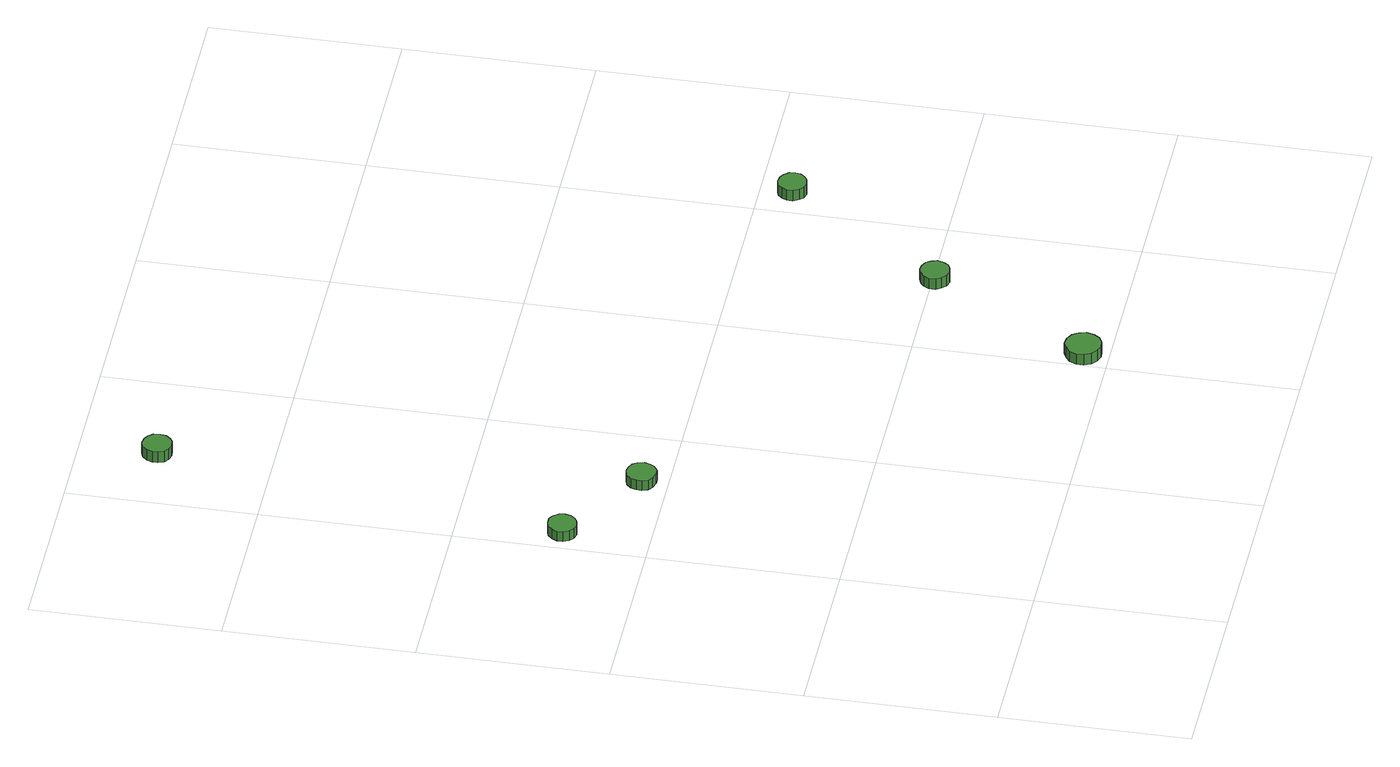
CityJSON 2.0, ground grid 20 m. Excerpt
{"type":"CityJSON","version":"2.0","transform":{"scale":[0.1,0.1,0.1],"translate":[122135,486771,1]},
"CityObjects":{
"tree1":{"type":"SolitaryVegetationObject","attributes":{"function":"something"},"geometry":[{"type":"MultiSurface","lod":"1","boundaries":[[[0,1,2,3,4,5,6,7,8,9,10,11,12,13,14]],[[15,16,17,18,19,20,21,22,23,24,25,26,27,28,29]],[[0,29,28,1]],[[1,28,27,2]],[[2,27,26,3]],[[3,26,25,4]],[[4,25,24,5]],[[5,24,23,6]],[[6,23,22,7]],[[7,22,21,8]],[[8,21,20,9]],[[9,20,19,10]],[[10,19,18,11]],[[11,18,17,12]],[[12,17,16,13]],[[13,16,15,14]],[[14,15,29,0]]]}]},
"tree2":{"type":"SolitaryVegetationObject","attributes":{"function":"something"},"geometry":[{"type":"MultiSurface","lod":"1","boundaries":[[[30,31,32,33,34,35,36,37,38,39,40,41,42,43,44]],[[45,46,47,48,49,50,51,52,53,54,55,56,57,58,59]],[[30,59,58,31]],[[31,58,57,32]],[[32,57,56,33]],[[33,56,55,34]],[[34,55,54,35]],[[35,54,53,36]],[[36,53,52,37]],[[37,52,51,38]],[[38,51,50,39]],[[39,50,49,40]],[[40,49,48,41]],[[41,48,47,42]],[[42,47,46,43]],[[43,46,45,44]],[[44,45,59,30]]]}]},
"tree3":{"type":"SolitaryVegetationObject","attributes":{"function":"something"},"geometry":[{"type":"MultiSurface","lod":"1","boundaries":[[[60,61,62,63,64,65,66,67,68,69,70,71,72,73,74]],[[75,76,77,78,79,80,81,82,83,84,85,86,87,88,89]],[[60,89,88,61]],[[61,88,87,62]],[[62,87,86,63]],[[63,86,85,64]],[[64,85,84,65]],[[65,84,83,66]],[[66,83,82,67]],[[67,82,81,68]],[[68,81,80,69]],[[69,80,79,70]],[[70,79,78,71]],[[71,78,77,72]],[[72,77,76,73]],[[73,76,75,74]],[[74,75,89,60]]]}]},
"tree4":{"type":"SolitaryVegetationObject","attributes":{"function":"something"},"geometry":[{"type":"MultiSurface","lod":"1","boundaries":[[[90,91,92,93,94,95,96,97,98,99,100,101,102,103,104]],[[105,106,107,108,109,110,111,112,113,114,115,116,117,118,119]],[[90,119,118,91]],[[91,118,117,92]],[[92,117,116,93]],[[93,116,115,94]],[[94,115,114,95]],[[95,114,113,96]],[[96,113,112,97]],[[97,112,111,98]],[[98,111,110,99]],[[99,110,109,100]],[[100,109,108,101]],[[101,108,107,102]],[[102,107,106,103]],[[103,106,105,104]],[[104,105,119,90]]]}]},
"tree5":{"type":"SolitaryVegetationObject","attributes":{"function":"something"},"geometry":[{"type":"MultiSurface","lod":"1","boundaries":[[[120,121,122,123,124,125,126,127,128,129,130,131,132,133,134]],[[135,136,137,138,139,140,141,142,143,144,145,146,147,148,149]],[[120,149,148,121]],[[121,148,147,122]],[[122,147,146,123]],[[123,146,145,124]],[[124,145,144,125]],[[125,144,143,126]],[[126,143,142,127]],[[127,142,141,128]],[[128,141,140,129]],[[129,140,139,130]],[[130,139,138,131]],[[131,138,137,132]],[[132,137,136,133]],[[133,136,135,134]],[[134,135,149,120]]]}]},
"tree6":{"type":"SolitaryVegetationObject","attributes":{"function":"something"},"geometry":[{"type":"MultiSurface","lod":"1","boundaries":[[[150,151,152,153,154,155,156,157,158,159,160,161,162,163,164]],[[165,166,167,168,169,170,171,172,173,174,175,176,177,178,179]],[[150,179,178,151]],[[151,178,177,152]],[[152,177,176,153]],[[153,176,175,154]],[[154,175,174,155]],[[155,174,173,156]],[[156,173,172,157]],[[157,172,171,158]],[[158,171,170,159]],[[159,170,169,160]],[[160,169,168,161]],[[161,168,167,162]],[[162,167,166,163]],[[163,166,165,164]],[[164,165,179,150]]]}]}
},
"vertices":[
[36,490,17],[35,496,17],[31,502,17],[26,505,17],[19,505,17],[13,503,17],[9,499,17],[6,493,17],[6,487,17],[9,481,17],[13,477,17],[19,475,17],[26,476,17],[31,479,17],[35,484,17],[35,484,5],[31,479,5],[26,476,5],[19,475,5],[13,477,5],[9,481,5],[6,487,5],[6,493,5],[9,499,5],[13,503,5],[19,505,5],[26,505,5],[31,502,5],[35,496,5],[36,490,5],
[138,427,16],[136,434,16],[133,439,16],[127,442,16],[121,443,16],[114,441,16],[109,436,16],[107,430,16],[107,424,16],[109,418,16],[114,414,16],[121,412,16],[127,412,16],[133,416,16],[136,421,16],[136,421,4],[133,416,4],[127,412,4],[121,412,4],[114,414,4],[109,418,4],[107,424,4],[107,430,4],[109,436,4],[114,441,4],[121,443,4],[127,442,4],[133,439,4],[136,434,4],[138,427,4],
[99,919,13],[98,926,13],[94,931,13],[89,934,13],[82,935,13],[76,933,13],[71,928,13],[69,922,13],[69,916,13],[71,910,13],[76,906,13],[82,904,13],[89,905,13],[94,908,13],[98,913,13],[98,913,0],[94,908,0],[89,905,0],[82,904,0],[76,906,0],[71,910,0],[69,916,0],[69,922,0],[71,928,0],[76,933,0],[82,935,0],[89,934,0],[94,931,0],[98,926,0],[99,919,0],
[438,27,14],[436,35,14],[432,41,14],[425,45,14],[417,46,14],[410,43,14],[404,38,14],[401,31,14],[401,23,14],[404,16,14],[410,11,14],[417,8,14],[425,9,14],[432,13,14],[436,19,14],[436,19,1],[432,13,1],[425,9,1],[417,8,1],[410,11,1],[404,16,1],[401,23,1],[401,31,1],[404,38,1],[410,43,1],[417,46,1],[425,45,1],[432,41,1],[436,35,1],[438,27,1],
[530,198,14],[528,204,14],[525,209,14],[519,212,14],[513,213,14],[507,211,14],[502,207,14],[499,201,14],[499,194,14],[502,189,14],[507,184,14],[513,182,14],[519,183,14],[525,186,14],[528,191,14],[528,191,1],[525,186,1],[519,183,1],[513,182,1],[507,184,1],[502,189,1],[499,194,1],[499,201,1],[502,207,1],[507,211,1],[513,213,1],[519,212,1],[525,209,1],[528,204,1],[530,198,1],
[651,367,13],[650,373,13],[646,378,13],[641,381,13],[634,382,13],[628,380,13],[624,376,13],[621,370,13],[621,364,13],[624,358,13],[628,354,13],[634,352,13],[641,353,13],[646,356,13],[650,361,13],[650,361,0],[646,356,0],[641,353,0],[634,352,0],[628,354,0],[624,358,0],[621,364,0],[621,370,0],[624,376,0],[628,380,0],[634,382,0],[641,381,0],[646,378,0],[650,373,0],[651,367,0]
]}
